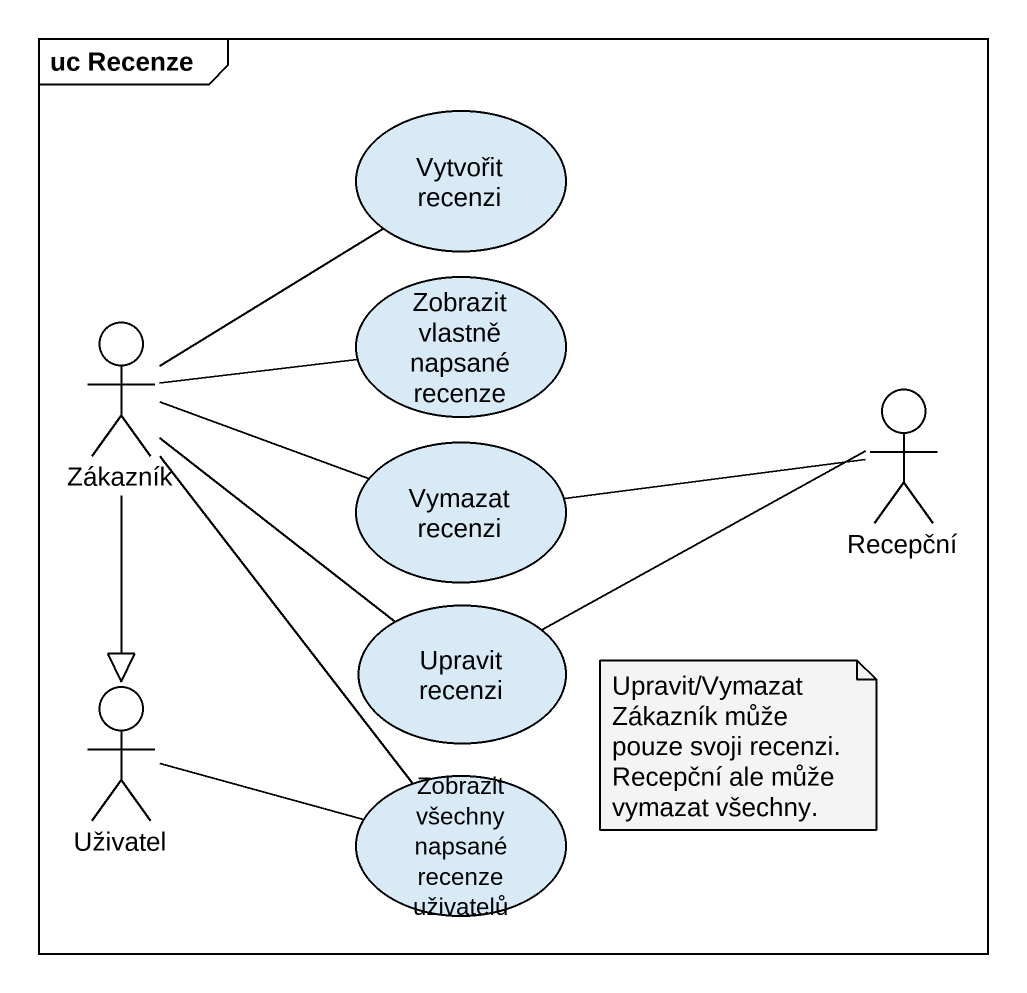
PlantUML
@startuml
mainframe uc Recenze
usecase "Vytvořit recenzi" as Vytvořit_recenzi
actor Zákazník
usecase "Zobrazit vlastně napsané recenze" as Zobrazit_vlastně_napsané
actor Recepční
usecase "Vymazat recenzi" as Vymazat_recenzi
usecase "Upravit recenzi" as Upravit_recenzi
actor Uživatel
usecase "Zobrazit všechny napsané recenze uživatelů" as Zobrazit_všechny_napsané
Zákazník -up- Vytvořit_recenzi
Zákazník -right- Zobrazit_vlastně_napsané
Zákazník -right- Vymazat_recenzi
Zákazník -- Upravit_recenzi
Zákazník --|> Uživatel
Zákazník -- Zobrazit_všechny_napsané
Recepční -left- Vymazat_recenzi
Recepční -left- Upravit_recenzi
Uživatel -right- Zobrazit_všechny_napsané
note as N1
  Upravit/Vymazat Zákazník může pouze svoji recenzi. Recepční ale může vymazat všechny.
end note
@enduml
